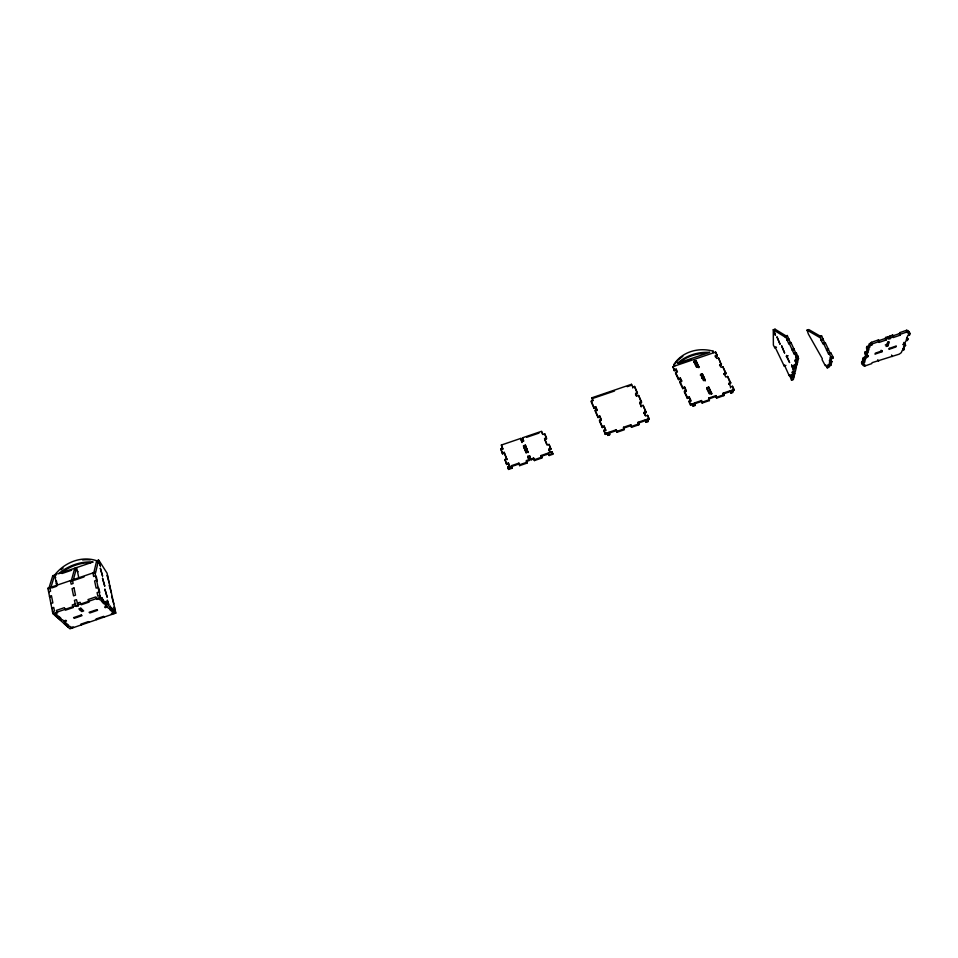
<?xml version="1.0" encoding="UTF-8"?>
<svg xmlns="http://www.w3.org/2000/svg" width="958" height="958" viewBox="0 0 958 958"><rect width="100%" height="100%" fill="white"/><g stroke="black" fill="none" stroke-linecap="round" stroke-linejoin="round"><path stroke-width="1.44" d="M632.711 387.978L632.735 387.044L634.531 386.433L637.369 392.708L635.573 393.319L636.819 396.073L638.615 395.462L641.477 401.785L639.669 402.396L641.237 406.887L641.273 405.964L643.093 405.354L645.967 411.724L644.159 412.347L645.776 415.94L647.596 415.329L649.045 418.526L647.225 419.149L647.907 421.664L646.087 422.286L645.405 419.784L638.124 422.274L638.806 424.789L631.526 427.28L630.831 424.777L623.538 427.268L624.233 429.783L616.928 432.286L616.234 429.771L608.917 432.286L609.623 434.788L607.803 435.411L607.097 432.908L605.264 433.531L605.276 434.417L607.097 433.794M616.928 432.286L616.234 429.771M623.538 427.268L623.514 428.166L630.807 425.675L630.831 424.777M592.727 400.54L591.9 397.786L631.502 384.302L631.478 385.236L627.239 386.685M634.531 386.433L637.345 393.63L635.537 394.241L636.363 396.085M637.345 393.63L637.369 392.708M638.615 395.462L641.441 402.695L639.633 403.318M638.806 424.789L638.124 422.274M641.441 402.695L641.477 401.785M643.093 405.354L645.932 412.635L644.111 413.257L645.189 415.652M644.111 413.257L644.159 412.347M646.087 422.286L645.405 419.784M645.932 412.635L645.967 411.724M647.907 421.664L647.225 419.149M647.596 415.329L648.997 419.436L647.177 420.059M648.997 419.436L649.045 418.526M717.147 355.155L715.375 355.765L715.243 356.723L717.015 356.125L717.147 355.155L715.638 352.089L672.899 366.627L674.276 370.674L676.073 370.063L676.144 369.105L674.36 369.716L674.276 370.674M713.866 352.688L713.111 351.167A33.338 28.704 4.6 0 0 673.953 364.471L673.881 365.429A33.291 28.68 4.6 0 1 677.378 360.891M676.144 369.105L677.426 371.824L675.641 372.434L675.558 373.381L678.492 379.596L680.276 378.985L680.372 378.039L678.575 378.661L678.492 379.596M680.372 378.039L681.653 380.781L679.869 381.392L679.773 382.326L682.731 388.601L684.527 387.978L684.623 387.044L682.815 387.655L682.731 388.601M681.653 380.781L681.569 381.715L680.276 378.985M684.623 387.044L686.287 390.589L684.491 391.199L684.395 392.133L687.377 398.444L689.173 397.833L689.281 396.899L687.473 397.522L687.377 398.444M686.287 390.589L686.191 391.523L684.527 387.978M689.281 396.899L690.957 400.468L689.149 401.091L689.053 402.013L690.55 405.198L692.359 404.575L692.466 403.653L690.658 404.276L690.55 405.198M696.418 367.094L694.047 362.148L694.143 361.19L695.927 360.579L698.909 366.758L698.801 367.716L695.927 360.579M730.499 387.822L730.655 386.876L732.451 386.266L734.008 389.415L732.199 390.038L732.822 392.552L731.026 393.175L730.403 390.66L723.194 393.127L723.817 395.642L716.596 398.121L715.973 395.606L708.74 398.073L709.375 400.588L702.154 403.067L701.507 400.552L694.275 403.031L694.921 405.545L693.113 406.168L692.466 403.653M694.921 405.545L694.275 403.031M705.28 379.991L705.16 380.937L702.274 373.74L700.49 374.35L703.495 380.601L705.28 379.991L702.274 373.74M701.867 378.422L701.986 377.476M703.663 377.811L703.783 376.865M702.154 403.067L701.507 400.552M709.195 393.654L706.765 388.601L706.884 387.667L708.692 387.044L711.734 393.367L711.602 394.289L708.692 387.044M712.98 352.137L713.111 351.167M709.375 400.588L708.74 398.073M715.638 352.089L717.015 356.125M715.375 355.765L716.692 358.448L718.476 357.849L721.374 364.974L719.59 365.585M716.596 398.121L715.973 395.606M721.374 364.974L718.476 357.849M722.847 366.734L725.757 373.895L723.973 374.506L724.116 373.56L725.901 372.949L722.847 366.734L721.051 367.333L719.721 364.627L721.506 364.016M725.757 373.895L725.901 372.949M723.817 395.642L723.194 393.127M724.116 373.56L725.841 377.069L727.625 376.458L729.948 382.422M730.715 382.721L728.918 383.344L728.763 384.278L730.559 383.667L730.715 382.721L727.625 376.458M731.026 393.175L730.403 390.66M732.451 386.266L733.852 390.361L732.056 390.972L732.199 390.038M733.852 390.361L734.008 389.415M773.262 329.78L785.225 337.132L785.452 336.114L787.26 335.504L787.033 336.521L775.034 329.181L773.262 329.78L773.381 345.108L774.747 347.742L776.495 347.143M774.83 330.175L775.034 329.181M774.747 347.742L774.95 346.784L784.183 365.98L785.943 365.381M789.129 343.132L794.242 354.316L794.481 353.322L796.29 352.7L796.05 353.694L790.937 342.509L789.129 343.132L788.901 344.138L785.452 336.114M790.937 342.509L790.709 343.515L787.26 335.504M784.183 365.98L784.398 365.034L789.153 375.584L790.913 374.985M786.386 356.376L786.602 355.406L789.608 362.567L786.386 356.376L788.171 355.765M98.578 560.119L95.537 573.028L94.842 572.297L47.9 588.284L52.846 613.551L69.934 628.819L115.81 613.072L107.057 573.159L99.249 560.849L98.578 560.119L96.674 560.765A35.614 29.878 -38 0 0 54.678 575.039L52.762 575.698L48.666 588.99L47.9 588.284M789.153 375.584L789.38 374.65L791.548 380.23L793.32 379.619L794.014 376.805L793.212 375.249L791.44 375.859L792.242 377.416L791.548 380.23M791.44 375.859L791.775 374.434L792.589 375.991L794.362 375.38L794.829 373.488L794.026 371.932L792.242 372.542L793.044 374.099L792.589 375.991M792.242 372.542L792.589 371.105L793.392 372.662L795.188 372.051L796.361 367.249L795.547 365.681L793.751 366.291L794.565 367.86L793.392 372.662M793.751 366.291L794.11 364.842L794.924 366.411L796.721 365.788L797.691 361.885L796.864 360.304L795.056 360.926L795.87 362.507L794.924 366.411M795.056 360.926L795.415 359.454L796.23 361.022L798.05 360.412L798.541 358.424L796.29 352.7M796.23 361.022L796.134 356.484L794.481 353.322M819.785 336.366L819.521 337.36L807.055 330.139L808.78 329.552L821.293 336.749L821.557 335.755L819.785 336.366L821.162 340.401L823.221 344.221L823.497 343.239L825.269 342.629L830.382 353.61L830.658 352.64L828.886 353.251L828.61 354.221L823.497 343.239M73.107 580.668L76.652 567.567L78.819 577.985M825.269 342.629L824.994 343.623L821.557 335.755M829.628 365.046L828.993 367.273L827.233 367.872L828.191 364.543L829.017 366.088L830.778 365.477L831.903 361.645L831.065 360.1L831.724 357.837M829.017 366.088L830.275 357.31L831.101 358.867L832.885 358.256L833.173 357.274L830.658 352.64M831.101 358.867L831.388 357.885L828.886 353.251M862.32 364.363L862.799 362.95L864.535 362.352L865.158 360.459L861.96 361.441L861.493 362.854L862.32 364.363L864.056 363.765L863.421 365.645L865.158 365.046L864.835 365.992L871.732 363.621L872.055 362.675L899.251 354.149L901.334 352.616L902.053 350.712L903.777 350.113L904.328 348.676L903.466 347.179M863.062 358.112L862.583 359.537L863.421 361.058L863.9 359.633L863.062 358.112L867.182 355.011L868.032 356.532L863.9 359.633M906.831 330.199L906.46 331.205L908.22 330.606L909.094 332.127L907.334 332.737L906.831 330.199L899.766 332.63L900.269 335.156L893.203 337.575L892.688 335.049L890.042 335.959L890.545 338.485L888.785 339.096L888.27 336.569L885.611 337.479L886.126 340.006L879.049 342.425L878.522 339.898L871.433 342.329L869.337 343.922L868.678 345.898L866.906 346.509L867.756 348.041L866.882 351.275L865.134 351.873L864.655 353.322L865.493 354.843L867.253 354.244L866.607 356.172L868.355 355.574L868.032 356.532M866.906 346.509L866.427 347.982L867.277 349.514L869.038 348.904L867.732 352.795L865.972 353.394L865.493 354.843M867.756 348.041L869.529 347.431L870.187 345.467L869.337 343.922M870.187 345.467L871.96 344.856L871.433 342.329M878.522 339.898L878.187 340.892L885.264 338.473L885.611 337.479M881.983 351.742L882.318 350.772L875.337 353.167L875.013 354.137L881.983 351.742L881.132 350.221M888.27 336.569L887.91 337.563L890.042 335.959M887.982 341.731L886.15 346.473L887.898 345.874L889.311 341.946L887.551 342.557M892.688 335.049L892.329 336.042L899.394 333.624L899.766 332.63M903.741 342.461L904.603 343.97L903.873 345.91L905.609 345.311L904.747 343.802M909.094 332.127L908.34 334.126L910.1 333.528L909.226 331.995M905.609 345.311L902.592 349.275L904.328 348.676M907.154 337.456L908.028 338.964L907.465 340.437L905.717 341.036L904.975 342.988L902.867 344.569L904.603 343.97M908.028 338.964L906.28 339.563L907.777 335.623L909.525 335.013L910.1 333.528M796.134 356.484L797.954 355.861M75.203 603.959L72.245 604.977L73.359 607.48L65.467 610.174L64.354 607.671L56.45 610.378L57.564 612.88L53.612 614.234M77.179 603.289L80.137 602.271L81.238 604.785L89.118 602.079L88.016 599.576L95.896 596.882L96.986 599.397L100.925 598.043L99.836 595.541L97.86 596.211L97.093 592.607L99.057 591.936L99.752 592.643L98.794 588.164L98.099 587.446L96.135 588.116L94.603 580.967L96.554 580.297L97.261 581.015L96.303 576.572L95.596 575.842L93.645 576.512L92.89 572.956L93.585 573.686L96.674 560.765L97.045 562.49M795.894 357.478L797.703 356.855M706.765 388.601L708.561 387.99M52.846 613.551L100.219 597.337L115.81 613.072M796.721 359.046L798.541 358.424M506.65 464.486L506.519 463.636L508.363 463.001L508.494 463.852L506.65 464.486L504.926 459.529L506.77 458.894L504.231 452.344L502.387 452.978L502.531 453.841L504.363 453.206L504.231 452.344M527.942 451.649L526.11 452.272L523.523 445.757L525.355 445.123L528.062 452.511L525.355 445.123M549.868 452.164L548.982 449.985L550.814 449.362L550.73 448.488L549.078 444.416L547.234 445.039L544.599 438.548L546.431 437.926L544.779 433.878L542.958 434.513L541.641 431.28L522.457 437.83L523.427 440.872M826.802 349.383L828.586 348.784M604.139 426.933L602.319 427.555L602.295 426.669L604.127 426.047L605.707 430.561L604.127 426.047M826.526 350.365L828.311 349.766M55.145 615.599L57.109 614.916L55.588 613.551M795.87 362.507L797.691 361.885M56.271 616.617L58.246 615.934L61.24 618.629L59.288 619.299M795.403 364.459L797.2 363.836M508.363 463.001L509.644 466.295L507.788 466.929L508.566 469.432L512.267 468.163L511.488 465.66L518.889 463.133L519.655 465.636L527.032 463.097L526.385 461.457L529.139 460.511L527.726 456.367L529.57 455.733L530.983 459.876L533.75 458.93L533.642 458.068L530.876 459.026M548.982 449.985L548.898 449.122L550.73 448.488M605.276 434.417L603.863 430.298L605.696 429.675M711.734 393.367L709.926 393.978L706.884 387.667M57.791 617.958L59.743 617.287M80.304 610.246L82.268 609.575M102.781 602.558L104.721 601.887M527.846 457.229L529.678 456.595L529.57 455.733M794.565 367.86L796.361 367.249M60.402 620.305L62.354 619.634L66.042 622.951L64.114 623.61M527.726 456.367L529.032 459.648L526.265 460.606L527.032 463.097M533.75 458.93L534.408 460.57L541.773 458.044L541.019 455.541L548.383 453.026L549.138 455.529L552.814 454.26L552.071 451.757L550.227 452.392L548.898 449.122M511.62 466.51L519.008 463.983M541.114 456.403L548.467 453.888L548.383 453.026M608.929 433.172L616.222 430.669M638.088 423.173L645.369 420.682M694.167 403.953L701.4 401.474M708.621 399.007L715.83 396.528M723.05 394.061L730.247 391.594M63.839 620.964L65.791 620.305L66.521 620.964L64.581 621.634M106.542 606.33L104.602 606.989L105.284 607.671L107.224 607.013M508.566 469.432L508.435 468.582L512.135 467.312L511.488 465.66M519.655 465.636L519.535 464.774L526.924 462.247M534.408 460.57L534.301 459.72L541.677 457.182L541.019 455.541M549.054 454.667L552.73 453.397M607.803 435.411L607.791 434.525L609.623 433.902L608.917 432.286M616.94 431.387L624.245 428.885M631.55 426.382L638.842 423.891M646.135 421.388L647.955 420.766M693.221 405.246L695.029 404.623M702.274 402.144L709.507 399.666M716.74 397.187L723.961 394.708M731.182 392.241L732.978 391.618M831.388 357.885L833.173 357.274M872.295 343.874L879.396 341.431M886.485 339.012L889.132 338.102M890.904 337.491L893.563 336.581M900.64 334.15L907.717 331.731M829.293 360.711L831.065 360.1M793.044 374.099L794.829 373.488M830.131 362.244L831.903 361.645M885.288 344.952L887.048 344.353L887.898 345.874M829.568 364.172L831.34 363.561M792.242 377.416L794.014 376.805M71.132 627.514L73.047 626.855L73.766 627.502M113.248 613.06L111.344 613.719L112.002 614.377M61.983 573.519L71.587 570.25M678.839 363.741L691.353 359.489M694.047 362.148L695.819 361.549M593.337 398.217L614.533 391.008M594.044 408.395L594.02 407.485L595.828 406.863L595.852 407.773L594.044 408.395L591.314 402.073L591.29 401.151L593.098 400.54L591.9 397.786M785.225 337.132L787.033 336.521M698.909 366.758L697.125 367.369L694.143 361.19M51.995 587.865L56.103 586.464M74.473 580.201L84.029 576.944M787.081 339.228L788.889 338.617M786.853 340.234L788.662 339.623M597.996 417.544L597.972 416.634L599.792 416.023L599.804 416.922L597.996 417.544L595.241 411.174L595.217 410.264L597.038 409.641L595.828 406.863M700.37 375.308L702.154 374.698M501.381 445.027L502.794 449.134L501.381 445.027L520.625 438.453L521.906 441.698L523.739 441.075L522.457 437.83M526.672 437.315L538.995 433.1M502.531 453.841L500.806 448.895L502.651 448.272M792.41 349.395L794.23 348.772M821.437 339.419L823.209 338.809M50.894 603.564L52.87 602.893L51.445 595.684L49.481 596.355L50.247 597.062M792.182 350.389L793.99 349.778M821.162 340.401L822.934 339.803M602.319 427.555L599.54 421.137L599.528 420.239L601.349 419.616L599.792 416.023M526.217 453.134L523.631 446.62L525.463 445.997M546.802 444.62L544.683 439.423L546.515 438.8L546.431 437.926M71.85 628.161L69.683 626.221L67.767 626.879L67.407 625.095M53.253 612.413L52.498 611.731L54.474 611.048L53.756 607.42L51.78 608.091L52.546 608.785M81.43 624.879L80.723 624.221L88.387 621.598L89.082 622.245M49.361 592.571L48.607 591.864L50.57 591.194L49.864 587.613L50.618 588.332L54.678 575.039L56.881 586.116M56.33 583.314L57.061 584.021L56.45 580.967M96.722 619.622L96.04 618.964L103.692 616.341L104.362 617M55.025 576.776L55.756 577.494M52.762 575.698L53.504 576.405M98.949 598.714L100.35 600.115L102.314 599.445L101.919 597.648L103.344 600.498L101.392 601.169L104.147 603.935L106.098 603.265L105.715 601.48L107.116 604.294L105.176 604.965L108.577 608.366L110.505 607.707L110.11 605.935L111.511 608.725L109.583 609.384L110.924 610.725L112.84 610.066L112.457 608.294L113.834 611.072L111.918 611.731L113.906 613.719M115.427 611.312L114.002 607.121L114.661 607.791M77.37 571.028L78.077 571.746M113.798 603.851L111.607 596.187L112.266 596.87M111.403 592.966L109.224 585.35L109.883 586.045M109.224 583.027L107.057 575.447L107.715 576.153M908.651 333.492L909.525 335.013M899.394 333.624L900.269 335.156M889.683 336.953L890.545 338.485M885.264 338.473L886.126 340.006M891.539 355.011L892.377 356.52M871.109 343.323L871.96 344.856M877.779 359.741L878.618 361.25M868.678 345.898L869.529 347.431M866.882 351.275L867.732 352.795M865.134 351.873L865.972 353.394M865.757 354.652L866.607 356.172M865.445 355.61L866.283 357.13M864.799 357.514L865.637 359.034M863.697 360.843L864.535 362.352M864.008 364.483L864.835 365.992M861.96 361.441L862.799 362.95M862.595 364.136L863.421 365.645M832.047 356.699L832.885 358.256M829.951 363.944L830.778 365.477M807.055 330.139L808.396 334.091L822.335 358.711L822.072 359.657L825.329 365.752L825.592 364.806L827.233 367.872M793.559 373.824L794.362 375.38M728.918 383.344L730.655 386.876M673.953 364.471L674.683 366.016M676.073 370.063L676.923 371.872M689.173 397.833L690.862 401.402M692.359 404.575L693.113 406.168M672.899 366.627L674.36 369.716M675.641 372.434L678.575 378.661M679.869 381.392L682.815 387.655M684.491 391.199L687.473 397.522M689.149 401.091L690.658 404.276M631.502 384.302L632.735 387.044M639.669 402.396L641.273 405.964M630.807 425.675L631.526 427.28M607.097 432.908L607.791 434.525M595.852 407.773L597.05 410.551L597.038 409.641M599.804 416.922L601.361 420.514M591.29 401.151L594.02 407.485M595.217 410.264L597.972 416.634M599.528 420.239L602.295 426.669M603.863 430.298L605.264 433.531M546.515 438.8L544.779 433.878M550.814 449.362L549.078 444.416M552.814 454.26L552.071 451.757M541.737 432.166L542.611 434.321M548.467 453.888L549.138 455.529M533.642 458.068L534.301 459.72M529.678 456.595L530.983 459.876M522.026 442.572L520.625 438.453M518.889 463.133L519.535 464.774M504.363 453.206L506.902 459.744L506.77 458.894M508.494 463.852L509.776 467.145L509.644 466.295M500.806 448.895L502.387 452.978M504.926 459.529L506.519 463.636M507.788 466.929L508.435 468.582M94.842 572.297L100.219 597.337M75.227 570.525L74.748 568.214L71.155 581.338L70.425 580.608L71.155 584.176L73.107 583.506L72.377 579.949M66.318 624.125L66.677 625.909L68.605 625.239L67.144 623.933L65.216 624.604L64.857 622.808M512.135 467.312L512.267 468.163M524.17 447.386L524.277 448.248M523.523 445.757L523.631 446.62M529.032 459.648L529.139 460.511M526.649 448.38L526.756 449.254M541.677 457.182L541.773 458.044M544.599 438.548L544.683 439.423M546.539 453.649L546.635 454.511M609.623 433.902L609.623 434.788M678.204 360.064A33.291 28.68 4.6 0 1 682.826 356.376M679.533 362.423A41.505 35.853 5.1 0 1 706.453 353.274M55.42 575.758A35.566 29.854 -38 0 1 57.133 573.662M60.989 569.818A35.566 29.854 -38 0 1 63.108 568.094M82.639 559.963A35.566 29.854 -38 0 1 90.232 559.891M61.743 572.477A44.343 37.314 -38.6 0 1 90.615 562.669M774.052 331.3L775.429 335.324L774.052 331.3M777.022 336.988L779.98 344.078L777.022 336.988M781.596 345.778L784.578 352.903L781.596 345.778M791.655 365.106L793.056 369.189L791.655 365.106M889.299 348.377L888.952 349.347L895.91 346.952L896.269 345.982L889.299 348.377M78.281 605.791L76.317 606.462L75.574 605.767L74.461 600.343L76.436 599.672L78.281 605.791M80.819 608.21L78.867 608.881L81.741 611.611L83.693 610.941L80.819 608.21M81.334 614.976L73.562 617.635L74.281 618.305L82.053 615.647L81.334 614.976M96.854 609.647L89.094 612.306L89.801 612.988L97.548 610.33L96.854 609.647M92.866 562.059L58.498 573.746A44.415 37.35 -38.5 0 1 92.866 562.059M709.555 352.364L677.522 363.262A41.553 35.889 5.1 0 1 709.555 352.364M74.029 587.984L72.066 588.643L73.538 595.828L75.502 595.158L74.029 587.984M108.769 604.57L107.32 600.331L108.769 604.57M107.128 597.038L104.913 589.278L107.128 597.038M104.733 586.033L102.53 578.321L104.733 586.033M102.542 575.986L100.362 568.322L102.542 575.986M100.374 566.022L98.949 561.843L100.374 566.022"/></g></svg>
